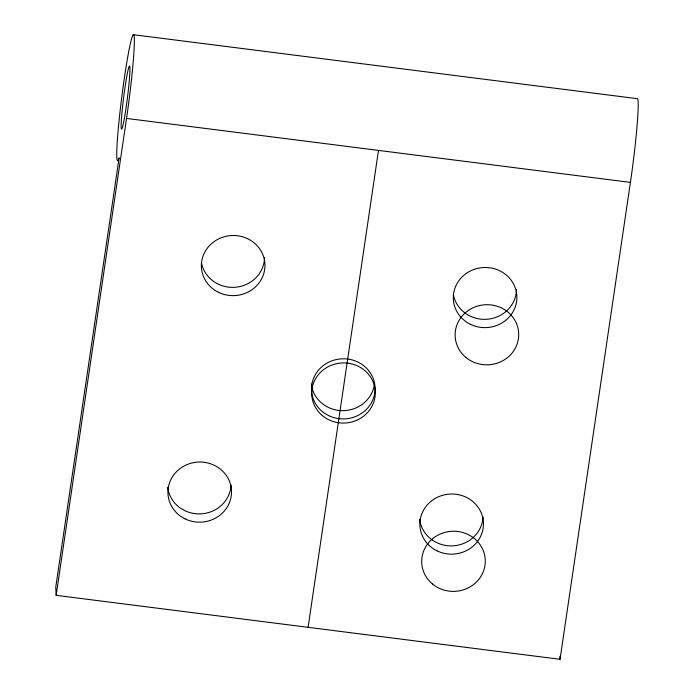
<?xml version="1.0" encoding="UTF-8"?>
<svg xmlns="http://www.w3.org/2000/svg" width="694" height="694" viewBox="0 0 694 694"><rect width="100%" height="100%" fill="white"/><g stroke="black" fill="none" stroke-linecap="round" stroke-linejoin="round"><path stroke-width="1.04" d="M56.153 595.339L126.542 118.422A63.605 3.808 -82.8 0 0 133.916 35.09A63.605 3.808 -82.8 0 0 120.956 103.727A63.605 3.808 -82.8 0 0 119.099 157.842L55.754 587.063L56.153 595.339L560.032 659.3L630.421 182.392A63.605 3.808 -82.8 0 0 637.222 98.661L133.343 34.7M308.093 627.315L378.482 150.407M126.542 118.422L630.421 182.392M559.885 656.194L560.032 659.3M516.483 289.615A31.803 30.068 -2.8 0 1 487.188 319.24A31.803 30.068 -2.8 0 1 453.373 294.629M483.024 517.065A31.803 30.068 -2.8 0 1 452.236 545.866A31.803 30.068 -2.8 0 1 419.644 519.233M374.587 382.767A31.803 30.068 -2.8 0 1 343.374 410.657A31.803 30.068 -2.8 0 1 311.276 384.016M264.544 257.63A31.803 30.068 -2.8 0 1 235.249 287.264A31.803 30.068 -2.8 0 1 201.434 262.653M231.085 485.08A31.803 30.068 -2.8 0 1 200.297 513.881A31.803 30.068 -2.8 0 1 167.705 487.257M328.626 415.619A31.803 30.068 -2.8 0 0 375.055 387.373A31.803 30.068 -2.8 0 0 326.189 363.595A31.803 30.068 -2.8 0 0 328.626 415.619M436.994 550.836A31.803 30.068 -2.8 0 0 483.432 522.591A31.803 30.068 -2.8 0 0 434.565 498.812A31.803 30.068 -2.8 0 0 436.994 550.836M470.428 324.306A31.803 30.068 -2.8 0 0 516.865 296.052A31.803 30.068 -2.8 0 0 467.999 272.282A31.803 30.068 -2.8 0 0 470.428 324.306M124.538 117.451A31.803 1.909 -82.8 0 0 129.769 66.555A31.803 1.909 -82.8 0 0 122.291 109.227A31.803 1.909 -82.8 0 0 124.538 117.451M185.055 518.86A31.803 30.068 -2.8 0 0 231.492 490.606A31.803 30.068 -2.8 0 0 182.626 466.836A31.803 30.068 -2.8 0 0 185.055 518.86M218.489 292.321A31.803 30.068 -2.8 0 0 264.926 264.076A31.803 30.068 -2.8 0 0 216.06 240.298A31.803 30.068 -2.8 0 0 218.489 292.321M322.398 415.611A31.803 30.068 -2.8 0 0 374.647 398.859A31.803 30.068 -2.8 0 0 333.432 364.524A31.803 30.068 -2.8 0 0 322.398 415.611M432.388 583.923A31.803 30.068 -2.8 0 0 484.638 567.172A31.803 30.068 -2.8 0 0 443.423 532.836A31.803 30.068 -2.8 0 0 432.388 583.923M465.83 357.393A31.803 30.068 -2.8 0 0 518.071 340.641A31.803 30.068 -2.8 0 0 476.856 306.297A31.803 30.068 -2.8 0 0 465.83 357.393"/></g></svg>
